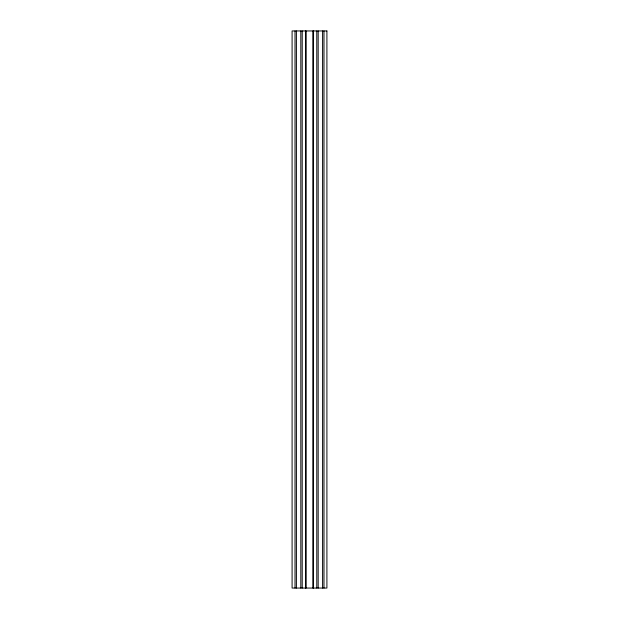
<?xml version="1.0" encoding="UTF-8"?>
<svg xmlns="http://www.w3.org/2000/svg" width="619" height="619" viewBox="0 0 619 619"><rect width="100%" height="100%" fill="white"/><g stroke="black" fill="none" stroke-linecap="round" stroke-linejoin="round"><path stroke-width="0.93" d="M323.985 30.95L323.985 588.05M322.592 30.95L322.592 588.05M318.181 30.95L318.181 588.05M316.789 30.95L316.789 588.05M313.214 30.95L313.214 588.05M313.067 30.95L313.067 588.05M305.933 30.95L305.933 588.05M305.786 30.95L305.786 588.05M302.211 30.95L302.211 588.05M300.819 30.95L300.819 588.05M296.408 30.95L296.408 588.05M295.015 30.95L295.015 588.05M326.909 30.95L292.091 30.95L292.091 588.05L326.909 588.05L326.909 30.95"/></g></svg>
